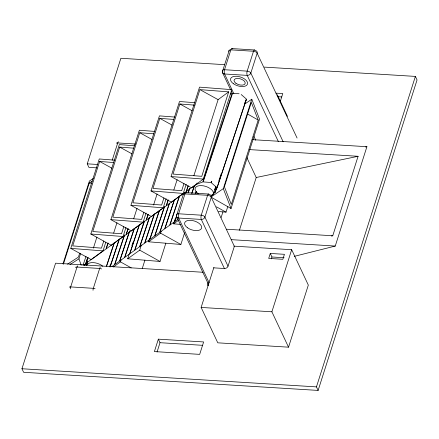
<?xml version="1.0" encoding="UTF-8"?>
<svg xmlns="http://www.w3.org/2000/svg" width="439" height="439" viewBox="0 0 439 439"><rect width="100%" height="100%" fill="white"/><g stroke="black" fill="none" stroke-linecap="round" stroke-linejoin="round"><path stroke-width="0.66" d="M264.377 67.112L415.387 76.413L417.05 79.947L318.121 390.419L23.613 372.288L21.95 368.749L55.588 263.191L203.158 272.273M96.997 167.874L88.908 167.374L87.246 163.84L120.879 58.277L224.741 64.676M62.98 263.916L89.397 181.027L93.337 178.486M63.386 264.218L89.26 183.019L92.13 181.17M95.949 256.189L91.169 259.614L70.767 248.381L99.258 158.962L114.716 160.164M113.674 162.54L99.626 161.448L72.715 245.895L101.48 248.134L103.758 240.989M79.657 253.204L78.416 257.106L67.518 264.135M81.21 265.194L78.921 258.823L80.584 253.599M112.214 160.24L117.723 142.933A3.057 1.136 -86.5 0 1 118.409 141.764M116.006 241.829L111.232 245.247L90.824 234.014L119.315 144.601L134.773 145.803M133.73 148.179L119.682 147.081L92.772 231.534L121.537 233.773L123.814 226.623M86.247 265.661L87.493 261.743M93.392 248.117L96.909 237.071M136.063 227.462L131.288 230.881L110.88 219.648L139.372 130.235L154.835 131.437M153.787 133.813L139.739 132.721L112.828 217.168L141.594 219.407L143.871 212.262M91.169 259.614L103.028 250.888L105.733 242.405M113.657 233.104L116.966 222.71M109.893 265.952L110.518 263.993M156.119 213.096L151.345 216.52L130.937 205.287L159.434 115.869L174.892 117.076M173.844 119.446L159.796 118.354L132.891 202.802L161.651 205.04L163.928 197.896M111.232 245.247L123.085 236.528L125.998 227.391M133.714 218.737L137.028 208.344M113.355 266.989L120.456 261.885L121.082 259.932M165.854 243.184L160.032 261.457L127.705 258.785L129.159 254.219M131.865 245.736L132.902 242.471M176.176 198.735L171.402 202.154L151 190.921L179.491 101.508L194.949 102.71M194.57 105.135L179.858 103.988L152.948 188.441L181.708 190.68L183.985 183.535M131.288 230.881L143.141 222.161L146.055 213.025M153.568 205.024L157.085 193.978M127.705 258.785L139.723 250.153L141.385 244.935M184.627 232.714L180.884 244.463L148.552 241.79L149.595 238.525M171.056 176.555L199.547 87.141L231.808 89.655L203.317 179.068L191.459 187.788L171.056 176.555L203.317 179.068M142.225 268.619L144.925 260.135M199.915 89.627L173.004 174.074L201.77 176.313L228.675 91.866L199.915 89.627L218.106 99.642L228.675 91.866M151.345 216.52L163.204 207.795L166.112 198.658M173.828 190.01L177.142 179.617M148.552 241.79L160.57 233.158L161.195 231.199M171.402 202.154L183.261 193.434L186.169 184.298M180.363 224.389L173.624 223.835L175.496 217.963M209.151 282.826L178.662 218.04A3.057 2.349 -25.2 0 1 176.626 215.379L182.75 196.151M233.888 93.792L224.565 73.982A3.057 2.349 -25.2 0 1 222.529 71.321L228.862 51.451A3.057 2.349 -25.2 0 1 229.345 50.556M193.89 175.644L218.106 99.642M158.347 339.16L154.391 351.579L199.674 354.366L203.63 341.948L158.347 339.16L160.01 342.7L157.047 352.012M214.819 189.736L215.648 187.135M211.505 196.688L223.314 188.638L251.805 99.219L259.531 119.106L231.04 208.52L211.532 197.407M221.102 217.601L222.968 211.741M218.606 211.532L226.014 212.141L227.885 206.27M258.198 120.039L231.293 204.492L224.4 186.762L251.311 102.314L258.198 120.039L247.217 113.783M208.075 282.711L207.285 285.191L208.635 285.273M233.844 246.142L291.672 249.703L308.321 285.081L288.533 347.178L217.782 342.821L201.133 307.437L213.908 267.335M280.4 101.025L282.776 93.573L276.016 93.156M239.403 230.272L256.217 177.499L246.954 157.81M213.744 267.85L224.395 268.509A3.057 2.349 -25.2 0 0 228.017 266.199L234.349 246.328L211.258 197.254A3.057 2.349 -25.2 0 0 209.216 194.598A3.057 1.136 -86.5 0 0 207.592 195.311L184.951 193.917A3.057 1.591 17.7 0 0 182.953 195.509M270.276 253.446L268.695 258.417L282.842 259.284L284.428 254.318L270.276 253.446L271.944 256.985L271.346 258.851M288.533 347.178L271.884 311.794L291.672 249.703M331.418 236.05L332.757 235.77L358.087 156.289L249.714 149.617M294.223 256.36L335.253 246.054L366.911 146.703L252.71 139.668M318.121 390.419L316.453 386.88L415.387 76.413M213.327 194.131L215.829 186.306M83.026 265.183L86.011 256.332M87.635 257.704L85.704 263.526L83.986 265.535M87.849 257.55L85.918 263.373L84.14 265.354M88.085 257.38L86.159 263.202L90.933 259.784M85.967 265.463L87.257 261.584M86.532 265.074L87.602 261.842M107.906 243.184L105.975 249.006L101.2 252.43M108.142 243.014L106.216 248.836L110.99 245.417M106.457 266.067L114.178 242.772M106.479 266.544L114.2 243.25M109.969 267.005L119.194 239.184M110.211 266.835L119.43 239.014M124.204 235.589L114.557 264.712L111.901 266.61M124.66 234.772L114.793 264.536L119.573 261.117L129.434 231.353M127.963 228.823L126.031 234.645L121.257 238.064M128.204 228.648L126.273 234.475L131.047 231.051M129.461 231.83L119.809 260.947L124.588 257.528L134.235 228.412M134.477 228.242L124.824 257.358L129.598 253.934L139.251 224.817M139.273 225.295L129.84 253.764L134.614 250.345L144.266 221.229M144.502 221.058L134.855 250.175L139.629 246.756L149.276 217.634M148.02 214.457L146.094 220.279L141.314 223.703M148.261 214.287L146.33 220.109L151.104 216.69M149.518 217.464L139.865 246.581L144.645 243.162L154.292 214.045M154.533 213.875L144.881 242.992L149.661 239.573L159.308 210.457M159.549 210.281L149.897 239.403L154.671 235.979L164.323 206.862M164.559 206.692L154.912 235.809L159.686 232.39L169.339 203.273M168.082 200.091L166.151 205.918L161.376 209.337M168.318 199.921L166.386 205.743L171.166 202.324M169.575 203.103L159.928 232.22L164.702 228.801L174.349 199.679M174.59 199.509L164.938 228.626L169.717 225.207L179.15 196.738M179.606 195.92L169.953 225.037L174.733 221.618L176.659 215.796M183.952 193.791L184.38 192.501M176.687 216.268L174.969 221.448L178.152 219.165M184.188 193.621L184.616 192.326M188.139 185.73L186.207 191.552L181.433 194.971M188.161 186.207L186.449 191.382L191.223 187.963M188.106 192.792L189.61 188.26M188.347 192.622L189.632 188.737M191.838 193.083L194.411 185.318M191.859 193.561L194.433 185.796M197.084 183.014L196.65 184.309L202.78 181.944L232.154 93.298L230.321 94.006M195.564 193.374L196.206 191.431M195.799 193.204L196.447 191.261M211.439 181.208L211.011 182.503L203.186 181.911L232.566 93.266L239.085 93.759M211.774 181.461L211.34 182.756L217.064 187.755L246.438 99.11L241.198 94.528M216.63 186.987L214.698 192.809L211.088 195.525M216.641 187.453L214.923 192.633L216.959 187.991L246.339 99.34L244.814 102.825M218.787 180.983L221.146 173.866M173.624 223.835L178.541 220.307M96.185 256.019L100.959 252.601M116.242 241.659L121.021 238.234M136.304 227.292L141.078 223.874M156.361 212.926L161.135 209.507M176.418 198.565L181.192 195.141M244.496 104.202L251.805 99.219M191.459 187.788L196.398 184.468M69.911 264.635L78.921 258.823M365.588 147.032L366.911 146.703M256.217 177.499L358.087 156.289M254.598 49.986L231.896 48.581M208.695 194.043L185.993 192.639M277.678 96.695L281.734 96.942M135.706 144.041L117.723 142.933A3.057 1.591 17.7 0 0 116.275 143.147M87.246 163.84L97.354 164.46M226.431 229.224L332.757 235.77M231.309 239.656L335.253 246.054M271.944 256.985L284.071 257.731M201.133 307.437L271.884 311.794M160.01 342.7L202.593 345.317M21.95 368.749L316.453 386.88M151 190.921L183.261 193.434M130.937 205.287L163.204 207.795M110.88 219.648L143.141 222.161M90.824 234.014L123.085 236.528M70.767 248.381L103.028 250.888M89.26 183.019L91.916 183.293M179.858 103.988L192.178 110.776M159.796 118.354L172.121 125.137M139.739 132.721L152.064 139.503M119.682 147.081L132.007 153.869M99.626 161.448L111.95 168.23M216.454 206.824L226.014 212.141M160.57 233.158L180.884 244.463M139.723 250.153L160.032 261.457M120.456 261.885L131.212 267.872M176.654 216.767L208.602 284.576M222.557 72.709L230.673 89.891M231.254 91.12L232.418 93.573M277.289 94.731L287.485 116.401M297.077 138.022L257.161 53.196A3.057 2.349 -25.2 0 0 255.125 50.534A3.057 1.136 -86.5 0 0 253.501 51.253L230.859 49.859A3.057 1.591 17.7 0 0 228.862 51.451M283.171 141.792L250.828 73.066A3.057 1.591 17.7 0 0 247.168 71.123L224.527 69.73A3.057 1.591 17.7 0 0 222.529 71.321M278.381 141.627L247.206 75.376A3.057 1.136 -86.5 0 1 247.168 71.123L253.501 51.253A3.057 1.591 17.7 0 1 257.161 53.196L250.828 73.066A3.057 2.349 -25.2 0 1 247.206 75.376L224.565 73.982A3.057 1.136 -86.5 0 1 224.527 69.73L230.859 49.859A3.057 1.136 -86.5 0 1 232.401 48.992M253.994 136.518L255.739 140.233M228.017 266.199L204.925 217.124A3.057 1.591 17.7 0 0 201.265 215.181L178.624 213.788A3.057 1.591 17.7 0 0 176.626 215.379M224.395 268.509L201.303 219.434A3.057 1.136 -86.5 0 1 201.265 215.181L207.592 195.311A3.057 1.591 17.7 0 1 211.258 197.254L204.925 217.124A3.057 2.349 -25.2 0 1 201.303 219.434L178.662 218.04A3.057 1.136 -86.5 0 1 178.624 213.788L184.951 193.917A3.057 1.136 -86.5 0 1 186.41 192.919M223.314 188.638L231.04 208.52M183.107 195.141A3.057 2.349 -25.2 0 1 183.315 194.784M86.834 265.529A9.548 4.983 17.8 0 1 93.095 262.61A9.548 4.983 17.8 0 1 102.753 266.188M198.461 193.851A9.548 4.983 17.8 0 1 197.221 186.218A9.548 4.983 17.8 0 1 210.38 188.682A9.548 4.983 17.8 0 1 210.994 196.2M93.019 290.278A3.057 1.136 -86.5 0 1 93.331 288.319L99.664 268.448A3.057 1.136 -86.5 0 1 100.251 267.356M95.071 288.725A3.057 1.591 17.7 0 0 93.331 288.319L70.69 286.925A3.057 1.591 17.7 0 0 69.241 287.133M70.377 288.884A3.057 1.136 -86.5 0 1 70.69 286.925L77.023 267.055A3.057 1.136 -86.5 0 1 77.708 265.886M75.426 267.34A3.057 1.591 17.7 0 1 77.023 267.055L99.664 268.448A3.057 1.591 17.7 0 1 101.634 268.953M233.444 83.745A8.857 4.615 17.7 0 0 247.448 84.206A8.857 4.615 17.7 0 0 236.259 76.254A8.857 4.615 17.7 0 0 233.444 83.745M235.952 83.311A5.806 3.024 17.7 0 0 245.127 83.619A5.806 3.024 17.7 0 0 237.795 78.405A5.806 3.024 17.7 0 0 235.952 83.311M187.541 227.803A8.857 4.615 17.7 0 0 201.545 228.264A8.857 4.615 17.7 0 0 190.356 220.312A8.857 4.615 17.7 0 0 187.541 227.803"/></g></svg>
